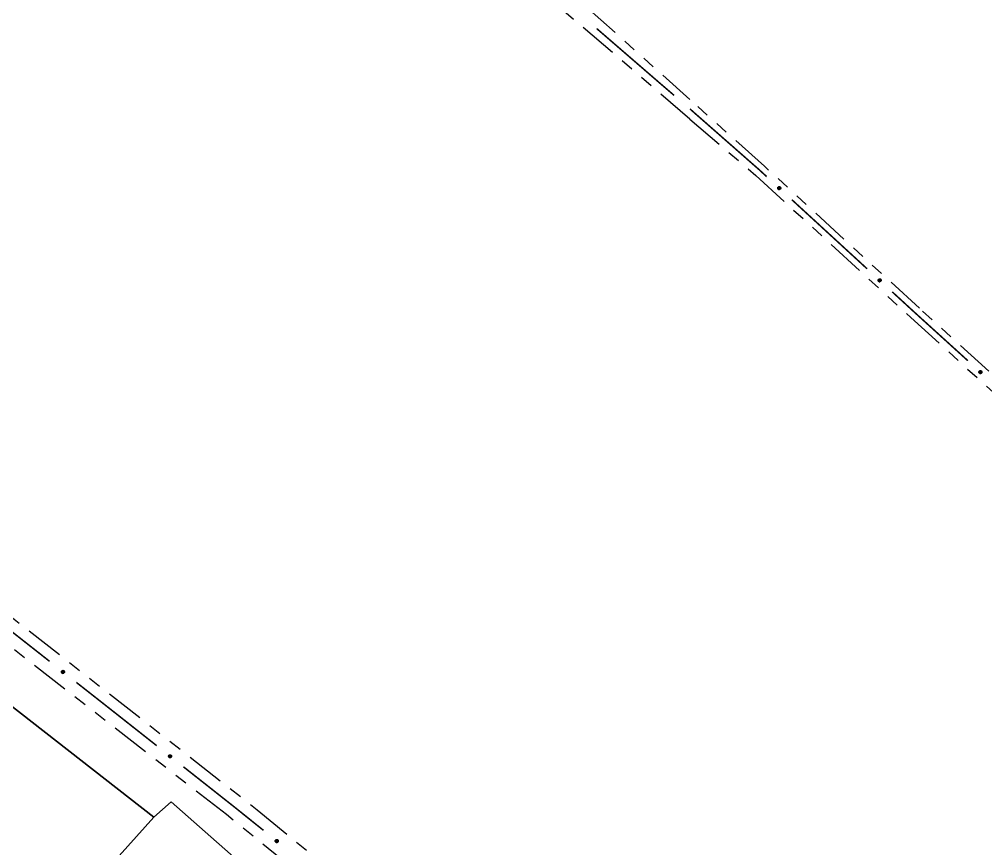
# Model space of a CAD drawing. Extents: x 207981 to 210201, y 4876477 to 4878908.
# Drawn here: x 209196.2 to 209309.6, y 4876903.3 to 4877000.6 of the extents above; entities that cross this region are included whole.
import ezdxf

# ---------------------------------------------------------------- set-up
doc = ezdxf.new("R2010")
doc.units = 0
doc.header["$LTSCALE"] = 1.5
doc.header["$MEASUREMENT"] = 0
doc.linetypes.add('TRACO_25', pattern=[8, 3, -1, 1, -1, 1, -1])
for name, color, linetype in [('CD_MALHA_LOTES', 7, 'CONTINUOUS'), ('RU-QUADRA', 210, 'CONTINUOUS'), ('SV-EIXO-RUA-N-PAV', 6, 'CONTINUOUS'), ('SV-RUA-NAO-PAV', 7, 'CONTINUOUS')]:
    doc.layers.add(name, color=color, linetype=linetype)

msp = doc.modelspace()

# ---------------------------------------------------------------- linework, layer by layer
at = {"layer": 'CD_MALHA_LOTES', "linetype": 'Continuous', "flags": 128}
for points in [[(209194.81, 4876920.32), (209211.97, 4876906.97)], [(209211.97, 4876906.97), (209214, 4876908.75)], [(209214, 4876908.75), (209224.94, 4876899.09)], [(209196.71, 4876889.93), (209211.97, 4876906.97)]]:
    msp.add_lwpolyline(points, dxfattribs=at)
at = {"layer": 'RU-QUADRA', "linetype": 'Continuous', "flags": 128}
msp.add_lwpolyline([(209187.81, 4876859.67), (209197.99, 4876850.65), (209207.9, 4876842.25), (209218.33, 4876833.1), (209228.75, 4876823.95), (209237.14, 4876816.57), (209238.16, 4876817.34), (209248.33, 4876809.45), (209257.49, 4876817.08), (209268.16, 4876825.47), (209274.87327, 4876831.210678), (209279.005848, 4876834.744544), (209289.094985, 4876843.372006), (209274.873952, 4876855.423907), (209269.264863, 4876860.330338), (209258.76, 4876869.08), (209247.57, 4876879.25), (209224.94, 4876899.09), (209214, 4876908.75), (209211.97, 4876906.97), (209194.81, 4876920.32)], dxfattribs=at)
at = {"layer": 'SV-EIXO-RUA-N-PAV', "const_width": 0.18}
for points in [[(209263.922053, 4876999.541314), (209270.729664, 4876993.654342)], [(209270.729664, 4876993.654342), (209271.417227, 4876993.059763)], [(209271.417227, 4876993.059763), (209273.004935, 4876991.699066)], [(209274.879879, 4876990.092202), (209282.392703, 4876983.492394)], [(209282.392703, 4876983.492394), (209283.027648, 4876982.934613)], [(209283.027648, 4876982.934613), (209283.878278, 4876982.153516)], [(209286.824557, 4876979.44807), (209295.663397, 4876971.331733)], [(209298.609676, 4876968.626288), (209300.819386, 4876966.597204)], [(209300.819386, 4876966.597204), (209301.293992, 4876966.161393)], [(209301.293992, 4876966.161393), (209307.481764, 4876960.546374)], [(209190.510588, 4876932.495811), (209199.720478, 4876925.249795)], [(209202.864146, 4876922.776467), (209206.793732, 4876919.684808)], [(209206.793732, 4876919.684808), (209207.318193, 4876919.27218)], [(209207.318193, 4876919.27218), (209212.288602, 4876915.348174)], [(209215.428133, 4876912.869597), (209220.922312, 4876908.532087)], [(209220.922312, 4876908.532087), (209221.406921, 4876908.149501)], [(209221.406921, 4876908.149501), (209224.823549, 4876905.404762)]]:
    msp.add_lwpolyline(points, dxfattribs=at)
at = {"layer": 'SV-EIXO-RUA-N-PAV'}
for points in [[(209285.320041, 4876980.979055), (209285.368871, 4876980.981829), (209285.411405, 4876980.974228), (209285.445056, 4876980.957679), (209285.470979, 4876980.9353), (209285.49492, 4876980.909419), (209285.513302, 4876980.878), (209285.525979, 4876980.838609), (209285.529106, 4876980.789645), (209285.518456, 4876980.746585), (209285.503996, 4876980.712726), (209285.482217, 4876980.684351), (209285.456685, 4876980.661514), (209285.423417, 4876980.6435), (209285.383373, 4876980.631043), (209285.334062, 4876980.62909), (209285.292414, 4876980.636828), (209285.260286, 4876980.65369), (209285.231898, 4876980.675765), (209285.207772, 4876980.702481), (209285.189907, 4876980.733427), (209285.177437, 4876980.773768), (209285.176154, 4876980.822463), (209285.183397, 4876980.86409), (209285.199804, 4876980.896447), (209285.222167, 4876980.923905), (209285.247833, 4876980.948234), (209285.278648, 4876980.968026), (209285.320041, 4876980.979055)], [(209297.10516, 4876970.157273), (209297.15399, 4876970.160047), (209297.196524, 4876970.152446), (209297.230175, 4876970.135896), (209297.256098, 4876970.113518), (209297.28004, 4876970.087637), (209297.298421, 4876970.056217), (209297.311098, 4876970.016826), (209297.314225, 4876969.967863), (209297.303575, 4876969.924803), (209297.289115, 4876969.890944), (209297.267336, 4876969.862569), (209297.241804, 4876969.839732), (209297.208536, 4876969.821718), (209297.168492, 4876969.809261), (209297.119181, 4876969.807308), (209297.077533, 4876969.815045), (209297.045405, 4876969.831908), (209297.017018, 4876969.853983), (209296.992891, 4876969.880699), (209296.975026, 4876969.911645), (209296.962556, 4876969.951986), (209296.961274, 4876970.000681), (209296.968516, 4876970.042308), (209296.984923, 4876970.074665), (209297.007286, 4876970.102123), (209297.032953, 4876970.126452), (209297.063767, 4876970.146244), (209297.10516, 4876970.157273)], [(209308.930434, 4876959.380443), (209308.979246, 4876959.383505), (209309.021824, 4876959.376156), (209309.055572, 4876959.359805), (209309.081627, 4876959.33758), (209309.105721, 4876959.31184), (209309.124288, 4876959.28053), (209309.137197, 4876959.241215), (209309.140613, 4876959.192271), (209309.130217, 4876959.149148), (209309.115957, 4876959.115204), (209309.094346, 4876959.086702), (209309.068949, 4876959.063715), (209309.035788, 4876959.045504), (209308.995818, 4876959.032811), (209308.94652, 4876959.030567), (209308.904827, 4876959.038059), (209308.8726, 4876959.054731), (209308.844083, 4876959.076639), (209308.819799, 4876959.103212), (209308.801751, 4876959.134051), (209308.789044, 4876959.174318), (209308.787474, 4876959.223005), (209308.794471, 4876959.264674), (209308.810687, 4876959.297127), (209308.832887, 4876959.324716), (209308.858409, 4876959.349197), (209308.889106, 4876959.369171), (209308.930434, 4876959.380443)], [(209201.247457, 4876924.188488), (209201.295934, 4876924.194971), (209201.338923, 4876924.19063), (209201.373736, 4876924.176689), (209201.401288, 4876924.156349), (209201.42713, 4876924.132365), (209201.44785, 4876924.102436), (209201.463488, 4876924.064125), (209201.470333, 4876924.015542), (209201.462992, 4876923.971796), (209201.451151, 4876923.936934), (209201.431596, 4876923.906984), (209201.407876, 4876923.88227), (209201.376076, 4876923.861775), (209201.337096, 4876923.846306), (209201.288077, 4876923.840606), (209201.245961, 4876923.84515), (209201.212642, 4876923.859518), (209201.182657, 4876923.879369), (209201.156567, 4876923.904171), (209201.136397, 4876923.933667), (209201.120893, 4876923.972942), (209201.115908, 4876924.021398), (209201.119961, 4876924.063455), (209201.133858, 4876924.096967), (209201.154065, 4876924.126048), (209201.177805, 4876924.15226), (209201.207024, 4876924.17434), (209201.247457, 4876924.188488)], [(209213.813805, 4876914.284317), (209213.862293, 4876914.290719), (209213.905275, 4876914.286306), (209213.940065, 4876914.272307), (209213.967582, 4876914.251921), (209213.993384, 4876914.227894), (209214.014054, 4876914.197931), (209214.029628, 4876914.159593), (209214.036392, 4876914.110998), (209214.028978, 4876914.067265), (209214.017079, 4876914.032423), (209213.997473, 4876914.002506), (209213.973712, 4876913.977831), (209213.941878, 4876913.95739), (209213.902872, 4876913.941986), (209213.853844, 4876913.936367), (209213.811735, 4876913.940982), (209213.77844, 4876913.955406), (209213.748488, 4876913.975307), (209213.72244, 4876914.000152), (209213.70232, 4876914.029682), (209213.686881, 4876914.068982), (209213.681977, 4876914.117447), (209213.6861, 4876914.159497), (209213.700053, 4876914.192986), (209213.720309, 4876914.222033), (209213.744093, 4876914.248205), (209213.773348, 4876914.270237), (209213.813805, 4876914.284317)], [(209226.339666, 4876904.327996), (209226.388206, 4876904.333986), (209226.431149, 4876904.329208), (209226.465819, 4876904.314915), (209226.493162, 4876904.294296), (209226.51876, 4876904.270051), (209226.539174, 4876904.239913), (209226.554423, 4876904.201444), (209226.560773, 4876904.152794), (209226.552988, 4876904.109125), (209226.540794, 4876904.074385), (209226.520935, 4876904.044636), (209226.496965, 4876904.020164), (209226.464959, 4876903.999993), (209226.425823, 4876903.984921), (209226.376749, 4876903.979719), (209226.334681, 4876903.984691), (209226.30151, 4876903.999397), (209226.271728, 4876904.019551), (209226.245892, 4876904.044617), (209226.226023, 4876904.074316), (209226.210919, 4876904.113747), (209226.206426, 4876904.162251), (209226.210906, 4876904.204265), (209226.225142, 4876904.237634), (209226.245644, 4876904.266508), (209226.26965, 4876904.292477), (209226.299091, 4876904.31426), (209226.339666, 4876904.327996)]]:
    msp.add_lwpolyline(points, close=True, dxfattribs=at)
for points in [[(209285.183397, 4876980.86409), (209285.456685, 4876980.661514)], [(209285.193637, 4876980.877355), (209285.466889, 4876980.674605)], [(209285.199804, 4876980.896447), (209285.482217, 4876980.684351)], [(209285.212607, 4876980.908101), (209285.490044, 4876980.697803)], [(209285.222167, 4876980.923905), (209285.503996, 4876980.712726)], [(209285.238531, 4876980.934315), (209285.508768, 4876980.734333)], [(209285.247833, 4876980.948234), (209285.518456, 4876980.746585)], [(209285.266629, 4876980.954827), (209285.520703, 4876980.77154)], [(209285.278648, 4876980.968026), (209285.529106, 4876980.789645)], [(209285.298747, 4876980.971647), (209285.523674, 4876980.815125)], [(209285.320041, 4876980.979055), (209285.525979, 4876980.838609)], [(209285.3467, 4876980.979485), (209285.513908, 4876980.862996)], [(209285.368871, 4876980.981829), (209285.513302, 4876980.878)], [(209285.393136, 4876980.977601), (209285.496923, 4876980.89897)], [(209285.411405, 4876980.974228), (209285.49492, 4876980.909419)], [(209285.176154, 4876980.822463), (209285.423417, 4876980.6435)], [(209285.177437, 4876980.773768), (209285.383373, 4876980.631043)], [(209285.180659, 4876980.796645), (209285.400806, 4876980.638954)], [(209285.180697, 4876980.841071), (209285.435858, 4876980.654933)], [(209285.189337, 4876980.751625), (209285.352689, 4876980.634972)], [(209285.189907, 4876980.733427), (209285.334062, 4876980.62909)], [(209285.202466, 4876980.715487), (209285.308181, 4876980.636938)], [(209285.207772, 4876980.702481), (209285.292414, 4876980.636828)], [(209296.961274, 4876970.000681), (209297.208536, 4876969.821718)], [(209296.962556, 4876969.951986), (209297.168492, 4876969.809261)], [(209296.965778, 4876969.974863), (209297.185925, 4876969.817171)], [(209296.965816, 4876970.019289), (209297.220977, 4876969.833151)], [(209296.968516, 4876970.042308), (209297.241804, 4876969.839732)], [(209296.974456, 4876969.929843), (209297.137808, 4876969.81319)], [(209296.975026, 4876969.911645), (209297.119181, 4876969.807308)], [(209296.978756, 4876970.055572), (209297.252008, 4876969.852822)], [(209296.984923, 4876970.074665), (209297.267336, 4876969.862569)], [(209296.987585, 4876969.893705), (209297.0933, 4876969.815156)], [(209296.992891, 4876969.880699), (209297.077533, 4876969.815045)], [(209296.997726, 4876970.086319), (209297.275163, 4876969.876021)], [(209297.007286, 4876970.102123), (209297.289115, 4876969.890944)], [(209297.02365, 4876970.112533), (209297.293887, 4876969.912551)], [(209297.032953, 4876970.126452), (209297.303575, 4876969.924803)], [(209297.051748, 4876970.133045), (209297.305822, 4876969.949758)], [(209297.063767, 4876970.146244), (209297.314225, 4876969.967863)], [(209297.083866, 4876970.149865), (209297.308793, 4876969.993343)], [(209297.10516, 4876970.157273), (209297.311098, 4876970.016826)], [(209297.131819, 4876970.157703), (209297.299027, 4876970.041214)], [(209297.15399, 4876970.160047), (209297.298421, 4876970.056217)], [(209297.178255, 4876970.155819), (209297.282043, 4876970.077188)], [(209297.196524, 4876970.152446), (209297.28004, 4876970.087637)], [(209308.82342, 4876959.308856), (209309.102093, 4876959.1002)], [(209308.832887, 4876959.324716), (209309.115957, 4876959.115204)], [(209308.849189, 4876959.335223), (209309.120601, 4876959.13684)], [(209308.858409, 4876959.349197), (209309.130217, 4876959.149148)], [(209308.877165, 4876959.3559), (209309.132316, 4876959.174116)], [(209308.889106, 4876959.369171), (209309.140613, 4876959.192271)], [(209308.909184, 4876959.37291), (209309.135031, 4876959.217718)], [(209308.930434, 4876959.380443), (209309.137197, 4876959.241215)], [(209308.95709, 4876959.381031), (209309.124982, 4876959.26553)], [(209308.979246, 4876959.383505), (209309.124288, 4876959.28053)], [(209309.003536, 4876959.379421), (209309.107786, 4876959.301404)], [(209309.021824, 4876959.376156), (209309.105721, 4876959.31184)], [(209308.787474, 4876959.223005), (209309.035788, 4876959.045504)], [(209308.789044, 4876959.174318), (209308.995818, 4876959.032811)], [(209308.791906, 4876959.241639), (209309.048161, 4876959.057011)], [(209308.79213, 4876959.197214), (209309.013205, 4876959.040824)], [(209308.794471, 4876959.264674), (209309.068949, 4876959.063715)], [(209308.801074, 4876959.152246), (209308.965112, 4876959.036559)], [(209308.801751, 4876959.134051), (209308.94652, 4876959.030567)], [(209308.804632, 4876959.277999), (209309.079076, 4876959.076865)], [(209308.810687, 4876959.297127), (209309.094346, 4876959.086702)], [(209308.814416, 4876959.116186), (209308.920593, 4876959.038262)], [(209308.819799, 4876959.103212), (209308.904827, 4876959.038059)], [(209201.177805, 4876924.15226), (209201.462992, 4876923.971796)], [(209201.196044, 4876924.160264), (209201.463333, 4876923.996849)], [(209201.207024, 4876924.17434), (209201.470333, 4876924.015542)], [(209201.226789, 4876924.179481), (209201.462978, 4876924.040534)], [(209201.247457, 4876924.188488), (209201.463488, 4876924.064125)], [(209201.274006, 4876924.190946), (209201.449596, 4876924.087522)], [(209201.295934, 4876924.194971), (209201.44785, 4876924.102436)], [(209201.320451, 4876924.192602), (209201.429923, 4876924.122099)], [(209201.338923, 4876924.19063), (209201.42713, 4876924.132365)], [(209201.115908, 4876924.021398), (209201.376076, 4876923.861775)], [(209201.119021, 4876924.040297), (209201.38761, 4876923.874122)], [(209201.119961, 4876924.063455), (209201.407876, 4876923.88227)], [(209201.120893, 4876923.972942), (209201.337096, 4876923.846306)], [(209201.122364, 4876923.995998), (209201.353877, 4876923.855521)], [(209201.129161, 4876924.077461), (209201.417054, 4876923.896099)], [(209201.133858, 4876924.096967), (209201.431596, 4876923.906984)], [(209201.134444, 4876923.951769), (209201.306202, 4876923.847888)], [(209201.136397, 4876923.933667), (209201.288077, 4876923.840606)], [(209201.145736, 4876924.109562), (209201.438376, 4876923.920993)], [(209201.150286, 4876923.916735), (209201.261674, 4876923.846461)], [(209201.154065, 4876924.126048), (209201.451151, 4876923.936934)], [(209201.156567, 4876923.904171), (209201.245961, 4876923.84515)], [(209201.169589, 4876924.137673), (209201.454265, 4876923.958842)], [(209213.681977, 4876914.117447), (209213.941878, 4876913.95739)], [(209213.685121, 4876914.136341), (209213.953433, 4876913.969718)], [(209213.6861, 4876914.159497), (209213.973712, 4876913.977831)], [(209213.686881, 4876914.068982), (209213.902872, 4876913.941986)], [(209213.688391, 4876914.092036), (209213.919668, 4876913.951173)], [(209213.695324, 4876914.173488), (209213.982913, 4876913.991645)], [(209213.700053, 4876914.192986), (209213.997473, 4876914.002506)], [(209213.700397, 4876914.047787), (209213.871981, 4876913.943619)], [(209213.70232, 4876914.029682), (209213.853844, 4876913.936367)], [(209213.711953, 4876914.205561), (209214.004276, 4876914.016503)], [(209213.71618, 4876914.012726), (209213.82745, 4876913.942266)], [(209213.720309, 4876914.222033), (209214.017079, 4876914.032423)], [(209213.72244, 4876914.000152), (209213.811735, 4876913.940982)], [(209213.735853, 4876914.233632), (209214.020229, 4876914.054326)], [(209213.744093, 4876914.248205), (209214.028978, 4876914.067265)], [(209213.762345, 4876914.256179), (209214.02936, 4876914.092318)], [(209213.773348, 4876914.270237), (209214.036392, 4876914.110998)], [(209213.793122, 4876914.275344), (209214.029078, 4876914.136003)], [(209213.813805, 4876914.284317), (209214.029628, 4876914.159593)], [(209213.840359, 4876914.286731), (209214.015776, 4876914.183014)], [(209213.862293, 4876914.290719), (209214.014054, 4876914.197931)], [(209213.886806, 4876914.288309), (209213.99616, 4876914.217624)], [(209213.905275, 4876914.286306), (209213.993384, 4876914.227894)], [(209226.206426, 4876904.162251), (209226.464959, 4876903.999993)], [(209226.209731, 4876904.181118), (209226.476618, 4876904.012223)], [(209226.210906, 4876904.204265), (209226.496965, 4876904.020164)], [(209226.210919, 4876904.113747), (209226.425823, 4876903.984921)], [(209226.212624, 4876904.136787), (209226.442697, 4876903.993965)], [(209226.220248, 4876904.218176), (209226.506283, 4876904.033899)], [(209226.224254, 4876904.092437), (209226.394948, 4876903.986817)], [(209226.225142, 4876904.237634), (209226.520935, 4876904.044636)], [(209226.226023, 4876904.074316), (209226.376749, 4876903.979719)], [(209226.237148, 4876904.250107), (209226.527857, 4876904.058575)], [(209226.239739, 4876904.057244), (209226.350407, 4876903.985842)], [(209226.245644, 4876904.266508), (209226.540794, 4876904.074385)], [(209226.245892, 4876904.044617), (209226.334681, 4876903.984691)], [(209226.261286, 4876904.277975), (209226.54413, 4876904.096261)], [(209226.26965, 4876904.292477), (209226.552988, 4876904.109125)], [(209226.287969, 4876904.300296), (209226.553583, 4876904.134174)], [(209226.299091, 4876904.31426), (209226.560773, 4876904.152794)], [(209226.318908, 4876904.319199), (209226.553672, 4876904.17786)], [(209226.339666, 4876904.327996), (209226.554423, 4876904.201444)], [(209226.366239, 4876904.330184), (209226.540769, 4876904.224982)], [(209226.388206, 4876904.333986), (209226.539174, 4876904.239913)], [(209226.412698, 4876904.331368), (209226.521448, 4876904.259757)], [(209226.431149, 4876904.329208), (209226.51876, 4876904.270051)]]:
    msp.add_lwpolyline(points, dxfattribs=at)
at = {"layer": 'SV-RUA-NAO-PAV', "linetype": 'TRACO_25'}
for points in [[(209095.575409, 4877148.896865, 12.624696), (209118.904802, 4877128.564448, 12.624696), (209150.872534, 4877100.827739, 12.525557), (209171.968886, 4877082.84589, 12.17857), (209235.926279, 4877026.070797, 11.930722), (209274.877776, 4876991.199777, 11.112823)], [(209274.877711, 4876988.903545, 11.484595), (209244.361628, 4877015.056116, 11.484595), (209203.172683, 4877052.406027, 11.484595), (209171.851358, 4877078.732395, 12.129001), (209145.93634, 4877101.062796, 12.376848), (209117.20064, 4877126.566464, 12.376848), (209094.282596, 4877146.781354, 12.376848)], [(208931.416753, 4877139.509485, 11.597076), (208945.91313, 4877128.110327, 11.597076), (209006.920773, 4877079.674377, 11.373015), (209040.025391, 4877053.289176, 11.273433), (209062.380866, 4877035.911948, 11.137609), (209079.650307, 4877022.083693, 11.137609), (209150.125462, 4876965.861726, 10.468419), (209224.07786, 4876907.834189, 10.443634), (209274.874249, 4876865.977771, 10.443634)], [(209274.87417, 4876863.170674, 9.204394), (209220.464749, 4876907.264639, 9.79923), (209139.809477, 4876969.90663, 10.567558), (209103.053144, 4876998.155354, 10.93933), (209100.795892, 4876999.445212, 10.93933)], [(209369.92848, 4876904.614555, 11.112823), (209348.802105, 4876923.941117, 11.112823), (209327.718584, 4876943.181973, 11.112823), (209301.792709, 4876966.708097, 11.112823), (209283.607705, 4876983.384376, 11.112823), (209274.877776, 4876991.199777, 11.112823)], [(209274.877711, 4876988.903545, 11.484595), (209282.611773, 4876982.289318, 11.063254), (209300.795275, 4876965.614689, 11.112823), (209326.722473, 4876942.087365, 11.112823), (209347.803793, 4876922.848517, 11.112823), (209368.929511, 4876903.522556, 11.112823)]]:
    msp.add_polyline3d(points, dxfattribs=at)

doc.saveas('drawing.dxf')
